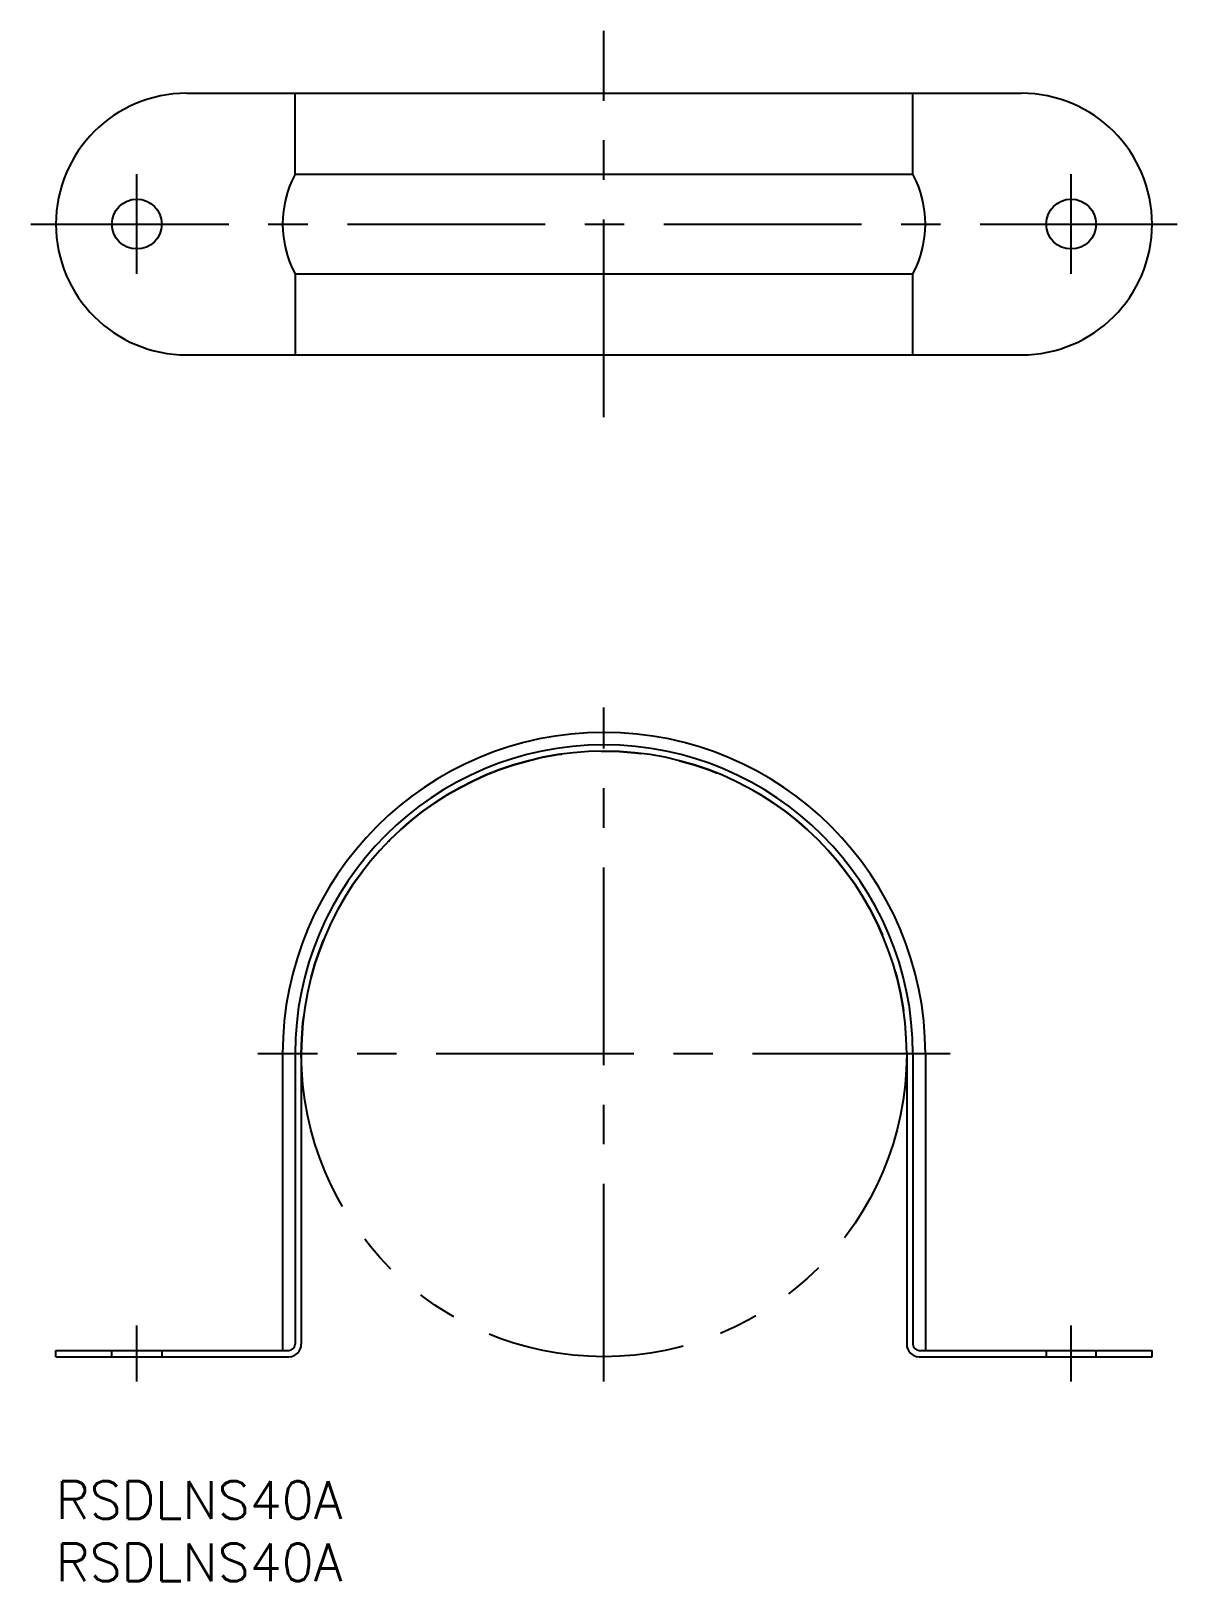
# Model space of a CAD drawing. Extents: x -2 to 90, y -8 to 116.
import ezdxf

# ---------------------------------------------------------------- set-up
doc = ezdxf.new("R2010")
doc.units = 0
doc.header["$LTSCALE"] = 0.5
for name, pattern in [('CENTER', [50.8, 31.75, -6.35, 6.35, -6.35]), ('DASHED', [19.05, 12.7, -6.35]), ('PHANTOM', [63.5, 31.75, -6.35, 6.35, -6.35, 6.35, -6.35])]:
    doc.linetypes.add(name, pattern=pattern)
for name, color, linetype in [('MSM_CENTER', 1, 'CENTER'), ('MSM_CONTINUOUS', 7, 'CONTINUOUS'), ('MSM_DASHED', 4, 'DASHED'), ('MSM_IMAGINARY', 6, 'PHANTOM'), ('MSM_PART_NUMBER', 7, 'CONTINUOUS')]:
    doc.layers.add(name, color=color, linetype=linetype)
doc.styles.get("Standard").update_dxf_attribs({"font": 'txt.shx', "height": 3, "bigfont": 'bigfont.shx'})

msp = doc.modelspace()

# ---------------------------------------------------------------- linework, layer by layer
at = {"layer": 'MSM_CENTER'}
for p, q in [((44, 85.4), (44, 116.4)), ((6.5, 96.9), (6.5, 104.9)), ((81.5, 96.9), (81.5, 104.9)), ((-2, 100.9), (90, 100.9)), ((44, 8), (44, 62.1)), ((71.8, 34.3), (16.2, 34.3)), ((6.5, 8), (6.5, 12.5)), ((81.5, 8), (81.5, 12.5))]:
    msp.add_line(p, q, dxfattribs=at)
at = {"layer": 'MSM_CONTINUOUS'}
for p, q in [((10.5, 111.4), (77.5, 111.4)), ((19.2, 104.9), (19.2, 111.4)), ((68.8, 104.9), (68.8, 111.4)), ((19.2, 104.9), (68.8, 104.9)), ((19.2, 96.9), (19.2, 90.4)), ((19.2, 96.9), (68.8, 96.9)), ((68.8, 90.4), (68.8, 96.9)), ((10.5, 90.4), (77.5, 90.4)), ((18.2, 34.3), (18.2, 10.5)), ((19.2, 34.3), (19.2, 11)), ((19.7, 34.3), (19.7, 11)), ((68.3, 34.3), (68.3, 11)), ((68.8, 34.3), (68.8, 11)), ((69.8, 34.3), (69.8, 10.5)), ((0, 10), (0, 10.5)), ((0, 10.5), (18.7, 10.5)), ((0, 10), (18.7, 10)), ((69.3, 10.5), (88, 10.5)), ((69.3, 10), (88, 10)), ((88, 10), (88, 10.5))]:
    msp.add_line(p, q, dxfattribs=at)
for centre in [(6.5, 100.9), (81.5, 100.9)]:
    msp.add_circle(centre, 2, dxfattribs=at)
for centre, radius, start, end in [((10.5, 100.9), 10.5, 90, 270), ((77.5, 100.9), 10.5, 270, 90), ((26.7, 100.9), 8.5, 151.9275, 208.0725), ((61.3, 100.9), 8.5, 331.9275, 28.0725), ((44, 34.3), 25.8, 0, 180), ((44, 34.3), 24.8, 0, 180), ((44, 34.3), 24.3, 0, 180), ((18.7, 11), 0.5, 270, 0), ((18.7, 11), 1, 270, 0), ((69.3, 11), 1, 180, 270), ((69.3, 11), 0.5, 180, 270)]:
    msp.add_arc(centre, radius, start, end, dxfattribs=at)
at = {"layer": 'MSM_DASHED'}
for p, q in [((4.5, 10), (4.5, 10.5)), ((8.5, 10.5), (8.5, 10)), ((79.5, 10.5), (79.5, 10)), ((83.5, 10), (83.5, 10.5))]:
    msp.add_line(p, q, dxfattribs=at)
at = {"layer": 'MSM_IMAGINARY'}
msp.add_circle((44, 34.3), 24.3, dxfattribs=at)

# ---------------------------------------------------------------- texts
at = {"layer": 'MSM_PART_NUMBER'}
for p in [(0, -3), (0, -8)]:
    msp.add_text('RSDLNS40A', height=3, dxfattribs=at).set_placement(p)

doc.saveas('drawing.dxf')
